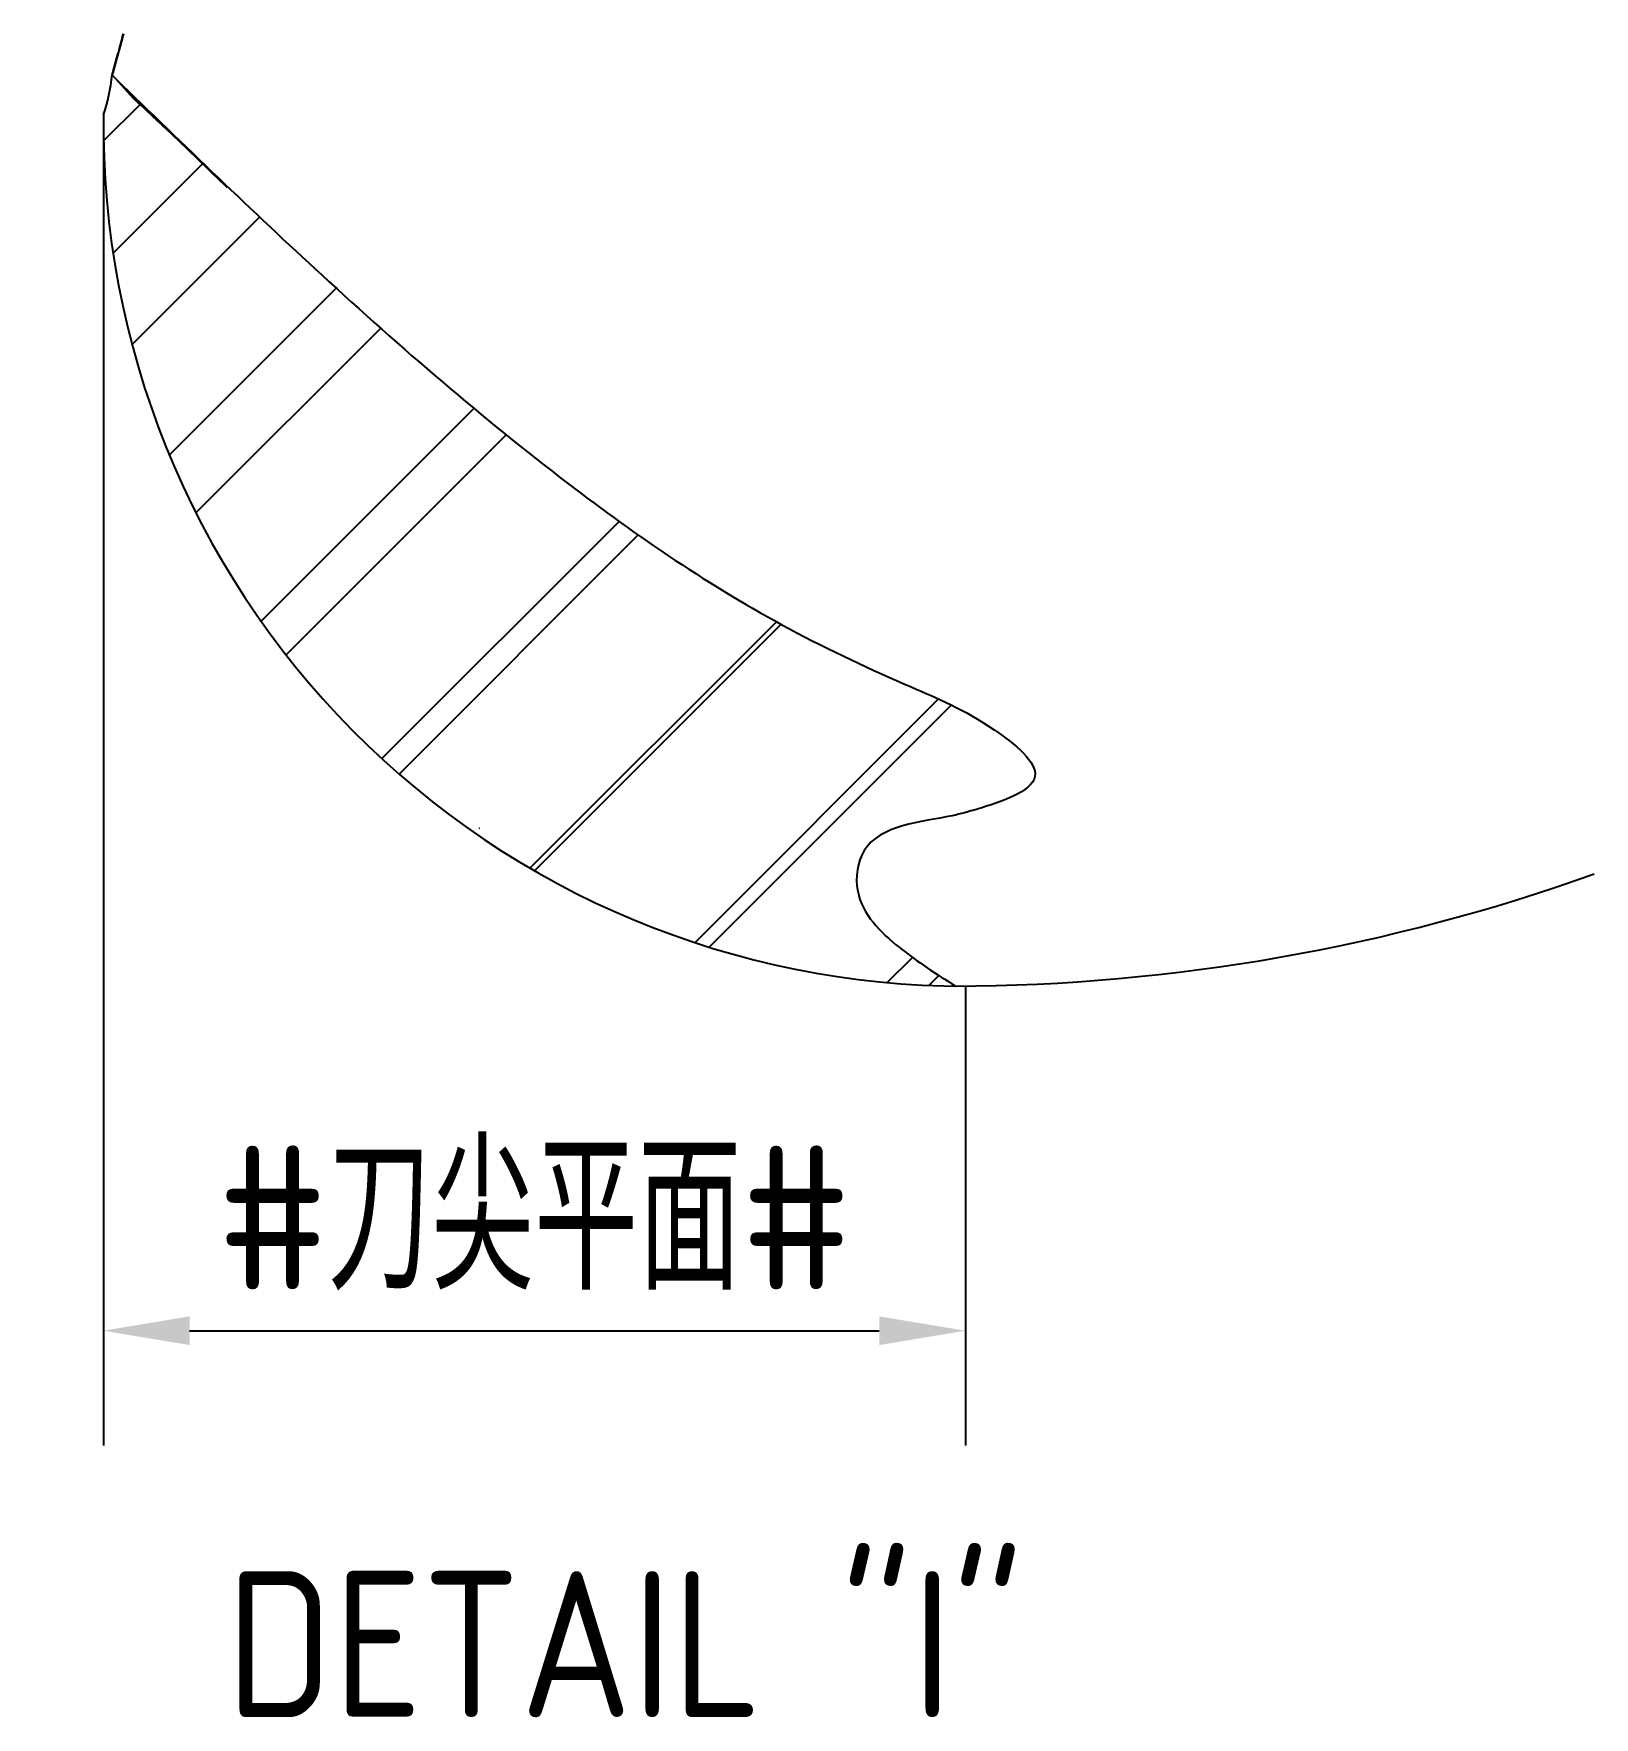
# Model space of a CAD drawing. Header units: millimetres. Extents: x 380.4 to 407.6, y 41.6 to 70.9.
import ezdxf

# ---------------------------------------------------------------- set-up
doc = ezdxf.new("R2010")
doc.units = ezdxf.units.MM
for name, color, linetype in [('保护层', 7, 'Continuous'), ('标注', 7, 'Continuous'), ('轮廓', 4, 'Continuous')]:
    doc.layers.add(name, color=color, linetype=linetype)
doc.styles.add('CFST0', font='gbenor.shx', dxfattribs={"bigfont": 'gbcbig.shx'})
doc.dimstyles.new('TYToolDesignC1-1', dxfattribs={"dimtxt": 2.5, "dimasz": 1.5, "dimexe": 2, "dimexo": 0, "dimtad": 1, "dimtoh": 1, "dimdec": 3, "dimdsep": 46, "dimtxsty": 'CFST0', "dimcen": 2.502, "dimclrd": 3, "dimclre": 3, "dimclrt": 3, "dimazin": 2, "dimtfac": 1, "dimtdec": 3, "dimtmove": 0, "dimatfit": 3, "dimfxl": 1, "dimarcsym": 0})

# ---------------------------------------------------------------- blocks, each defined once
blk = doc.blocks.new('*D1')
at = {"layer": 'Defpoints', "color": 0, "transparency": 16777216}
for p in [(381.629, 69.473), (396.629, 54.303), (396.629, 48.303)]:
    blk.add_point(p, dxfattribs=at)
at = {"layer": '标注', "color": 3, "lineweight": -2, "transparency": 16777216}
for p, q in [((381.629, 69.473), (381.629, 46.303)), ((396.629, 54.303), (396.629, 46.303)), ((383.129, 48.303), (395.129, 48.303))]:
    blk.add_line(p, q, dxfattribs=at)
at = {"layer": '标注', "color": 3, "transparency": 16777216}
for points in [[(383.129, 48.553), (383.129, 48.053), (381.629, 48.303)], [(395.129, 48.553), (395.129, 48.053), (396.629, 48.303)]]:
    blk.add_solid(points, dxfattribs=at)
at = {"layer": '标注', "color": 3, "transparency": 16777216, "insert": (389.129, 50.26), "char_height": 2.5, "attachment_point": 5, "style": 'CFST0'}
blk.add_mtext('#刀尖平面#', dxfattribs=at)

msp = doc.modelspace()

# ---------------------------------------------------------------- hatches: boundary and pattern name
at = {"layer": '轮廓'}
h = msp.add_hatch(dxfattribs=at)
h.set_pattern_fill('ANSI31', color=256)
h.set_pattern_definition([(45, (356.4875, 64.2007), (-2.24506, 2.24506), [])])
edge = h.paths.add_edge_path()
edge.add_spline(control_points=[(396.4567, 54.3027), (396.126, 54.5124), (395.4583, 54.9357), (394.6464, 55.7334), (394.8313, 57.0932), (396.0607, 57.165), (397.0186, 57.4318), (398.3078, 57.8563), (396.8843, 59.0094), (395.5173, 59.565), (392.82, 60.8242), (389.3972, 63.1769), (385.5523, 66.5008), (383.0272, 68.9485), (381.8427, 70.0967)], knot_values=[0, 0, 0, 0, 1.1921886, 2.407473, 3.1189737, 4.7687927, 5.2226209, 6.3719629, 7.4505667, 9.0767966, 11.4258583, 16.0432526, 21.6481473, 26.6003565, 26.6003565, 26.6003565, 26.6003565], degree=3, periodic=0)
edge.add_line((381.8427, 70.0967), (381.7806, 70.166))
edge.add_arc((378.4146, 70.5333), 3.386, 341.69158, 353.77278, ccw=False)
edge.add_arc((396.6282, 69.3017), 15, 179.3585, 269.34464)
h = msp.add_hatch(dxfattribs=at)
h.set_pattern_fill('ANSI31', color=256, scale=0.9)
h.set_pattern_definition([(45, (-72.296, -69.704), (-2.020558, 2.020558), [])])
edge = h.paths.add_edge_path()
edge.add_spline(control_points=[(396.4567, 54.3027), (396.126, 54.5124), (395.4583, 54.9357), (394.6464, 55.7334), (394.8313, 57.0932), (396.0607, 57.165), (397.0186, 57.4318), (398.3078, 57.8563), (396.8843, 59.0094), (395.5173, 59.565), (392.82, 60.8242), (389.3972, 63.1769), (385.5523, 66.5008), (383.0272, 68.9485), (381.8427, 70.0967)], knot_values=[0, 0, 0, 0, 1.1921886, 2.407473, 3.1189737, 4.7687927, 5.2226209, 6.3719629, 7.4505667, 9.0767966, 11.4258583, 16.0432526, 21.6481473, 26.6003565, 26.6003565, 26.6003565, 26.6003565], degree=3, periodic=0)
edge.add_line((381.8427, 70.0967), (381.7806, 70.166))
edge.add_arc((378.4146, 70.5333), 3.386, 341.69158, 353.77278, ccw=False)
edge.add_arc((396.6282, 69.3017), 15, 179.3585, 269.34464)

# ---------------------------------------------------------------- linework, layer by layer
msp.add_line((396.4567, 54.3027), (396.4567, 54.3027), dxfattribs=at)
msp.add_line((396.4567, 54.3027), (396.4567, 54.3027), dxfattribs=at)
for points in [[(381.7806, 70.1627), (381.7806, 70.1657), (381.7878, 70.1897), (381.7908, 70.2017), (381.84, 70.3757), (381.84, 70.3757), (381.84, 70.3787), (381.8637, 70.4627), (381.8637, 70.4627), (381.8856, 70.5437), (381.8862, 70.5467), (381.8868, 70.5467), (381.8892, 70.5557), (381.8949, 70.5767), (381.8952, 70.5797), (381.8952, 70.5797), (381.9012, 70.6007), (381.9582, 70.8167), (381.9603, 70.8227), (381.9621, 70.8287), (381.9624, 70.8317), (381.9624, 70.8317), (381.9756, 70.8827), (381.9756, 70.8827)], [(381.9756, 70.8827), (381.9624, 70.8317), (381.9621, 70.8287), (381.9603, 70.8227), (381.9582, 70.8167), (381.9012, 70.6007), (381.8952, 70.5797), (381.8952, 70.5797), (381.8949, 70.5767), (381.8892, 70.5557), (381.8868, 70.5467), (381.8862, 70.5467), (381.8856, 70.5437), (381.8637, 70.4627), (381.8637, 70.4627), (381.84, 70.3757), (381.7908, 70.2017), (381.7878, 70.1897), (381.7806, 70.1657), (381.7806, 70.1657)], [(382.0971, 69.8117), (381.8427, 70.0967), (381.7809, 70.1657)], [(383.7573, 68.2307), (383.751, 68.2367), (383.7252, 68.2607), (383.7054, 68.2817), (383.6829, 68.3027), (383.6655, 68.3177), (383.0826, 68.8817), (382.707, 69.2357), (382.6953, 69.2477), (382.6674, 69.2747), (382.6674, 69.2747), (382.6662, 69.2747), (382.6629, 69.2777), (382.659, 69.2837), (382.6521, 69.2897), (382.6467, 69.2957), (382.6461, 69.2957), (382.6461, 69.2957), (382.6428, 69.2987), (382.6386, 69.3017), (382.6362, 69.3047), (382.6314, 69.3077), (382.6275, 69.3137), (382.6263, 69.3137), (382.6248, 69.3137), (382.6197, 69.3197), (382.614, 69.3257), (382.608, 69.3317), (382.6044, 69.3347), (382.6035, 69.3347), (382.6002, 69.3377), (382.5972, 69.3407), (382.5972, 69.3407), (382.5972, 69.3407), (382.5918, 69.3467), (382.5915, 69.3467), (382.5909, 69.3467), (382.59, 69.3497), (382.554, 69.3827), (382.5486, 69.3887), (382.5486, 69.3887), (382.5483, 69.3887), (382.5429, 69.3917), (382.5405, 69.3947), (382.5399, 69.3947), (382.539, 69.3947), (382.512, 69.4217), (382.512, 69.4217), (382.5012, 69.4307), (382.4694, 69.4607), (382.2546, 69.6587), (382.2276, 69.6827), (382.161, 69.7397), (382.0974, 69.8117)], [(382.161, 69.7397), (382.2276, 69.6827), (382.2546, 69.6587), (382.4694, 69.4607), (382.5012, 69.4307), (382.512, 69.4217), (382.512, 69.4217), (382.539, 69.3947), (382.5399, 69.3947), (382.5405, 69.3947), (382.5429, 69.3917), (382.5483, 69.3887), (382.5486, 69.3887), (382.5486, 69.3887), (382.554, 69.3827), (382.59, 69.3497), (382.5909, 69.3467), (382.5915, 69.3467), (382.5918, 69.3467), (382.5972, 69.3407), (382.5972, 69.3407), (382.5972, 69.3407), (382.6002, 69.3377), (382.6035, 69.3347), (382.6044, 69.3347), (382.608, 69.3317), (382.614, 69.3257), (382.6197, 69.3197), (382.6248, 69.3137), (382.6263, 69.3137), (382.6275, 69.3137), (382.6314, 69.3077), (382.6362, 69.3047), (382.6386, 69.3017), (382.6428, 69.2987), (382.6461, 69.2957), (382.6461, 69.2957), (382.6467, 69.2957), (382.6521, 69.2897), (382.659, 69.2837), (382.6629, 69.2777), (382.6662, 69.2747), (382.6674, 69.2747), (382.6674, 69.2747), (382.6953, 69.2477), (382.707, 69.2357), (383.0826, 68.8817), (383.6655, 68.3177), (383.6829, 68.3027), (383.7054, 68.2817), (383.7252, 68.2607), (383.751, 68.2367), (383.7573, 68.2307), (383.7843, 68.2037)], [(388.1703, 57.0527), (388.1706, 57.0527)], [(388.1721, 57.0527), (388.176, 57.0497)], [(388.1748, 57.0497), (388.1748, 57.0497), (388.1748, 57.0497), (388.1769, 57.0497)]]:
    msp.add_lwpolyline(points, dxfattribs=at)
for centre, radius, start, end in [((378.4146, 70.5333), 3.386, 341.69158, 353.7677), ((396.6282, 69.3017), 15, 179.3585, 270), ((396.3441, 87.5505), 33.248, 270.19397, 289.73829)]:
    msp.add_arc(centre, radius, start, end, dxfattribs=at)
msp.add_spline([(381.8427, 70.0967), (385.4292, 66.6819), (389.7055, 63.0586), (393.565, 60.524), (395.6839, 59.5099), (397.1291, 58.7641), (397.8378, 57.951), (396.8377, 57.3845), (396.399, 57.2686), (394.8653, 56.6604), (394.7544, 55.9576), (395.4747, 54.9788), (396.4567, 54.3027)], degree=3, dxfattribs=at)

# ---------------------------------------------------------------- texts
at = {"layer": '保护层', "color": 3, "insert": (383.7623, 44.1171), "char_height": 2.53935, "width": 21.860635, "attachment_point": 1, "style": 'CFST0'}
msp.add_mtext('DETAIL "I"', dxfattribs=at)

# ---------------------------------------------------------------- dimensions: what is measured, and where the dimension line sits
at = {"layer": '标注', "color": 3}
dim = msp.add_linear_dim(base=(396.6292, 48.3027), p1=(381.6292, 69.4727), p2=(396.6292, 54.3027), text='#刀尖平面#', dimstyle='TYToolDesignC1-1', dxfattribs=at)
dim.commit()
dim.dimension.update_dxf_attribs({"geometry": '*D1', "text_midpoint": (389.1292, 50.2604)})

doc.saveas('drawing.dxf')
